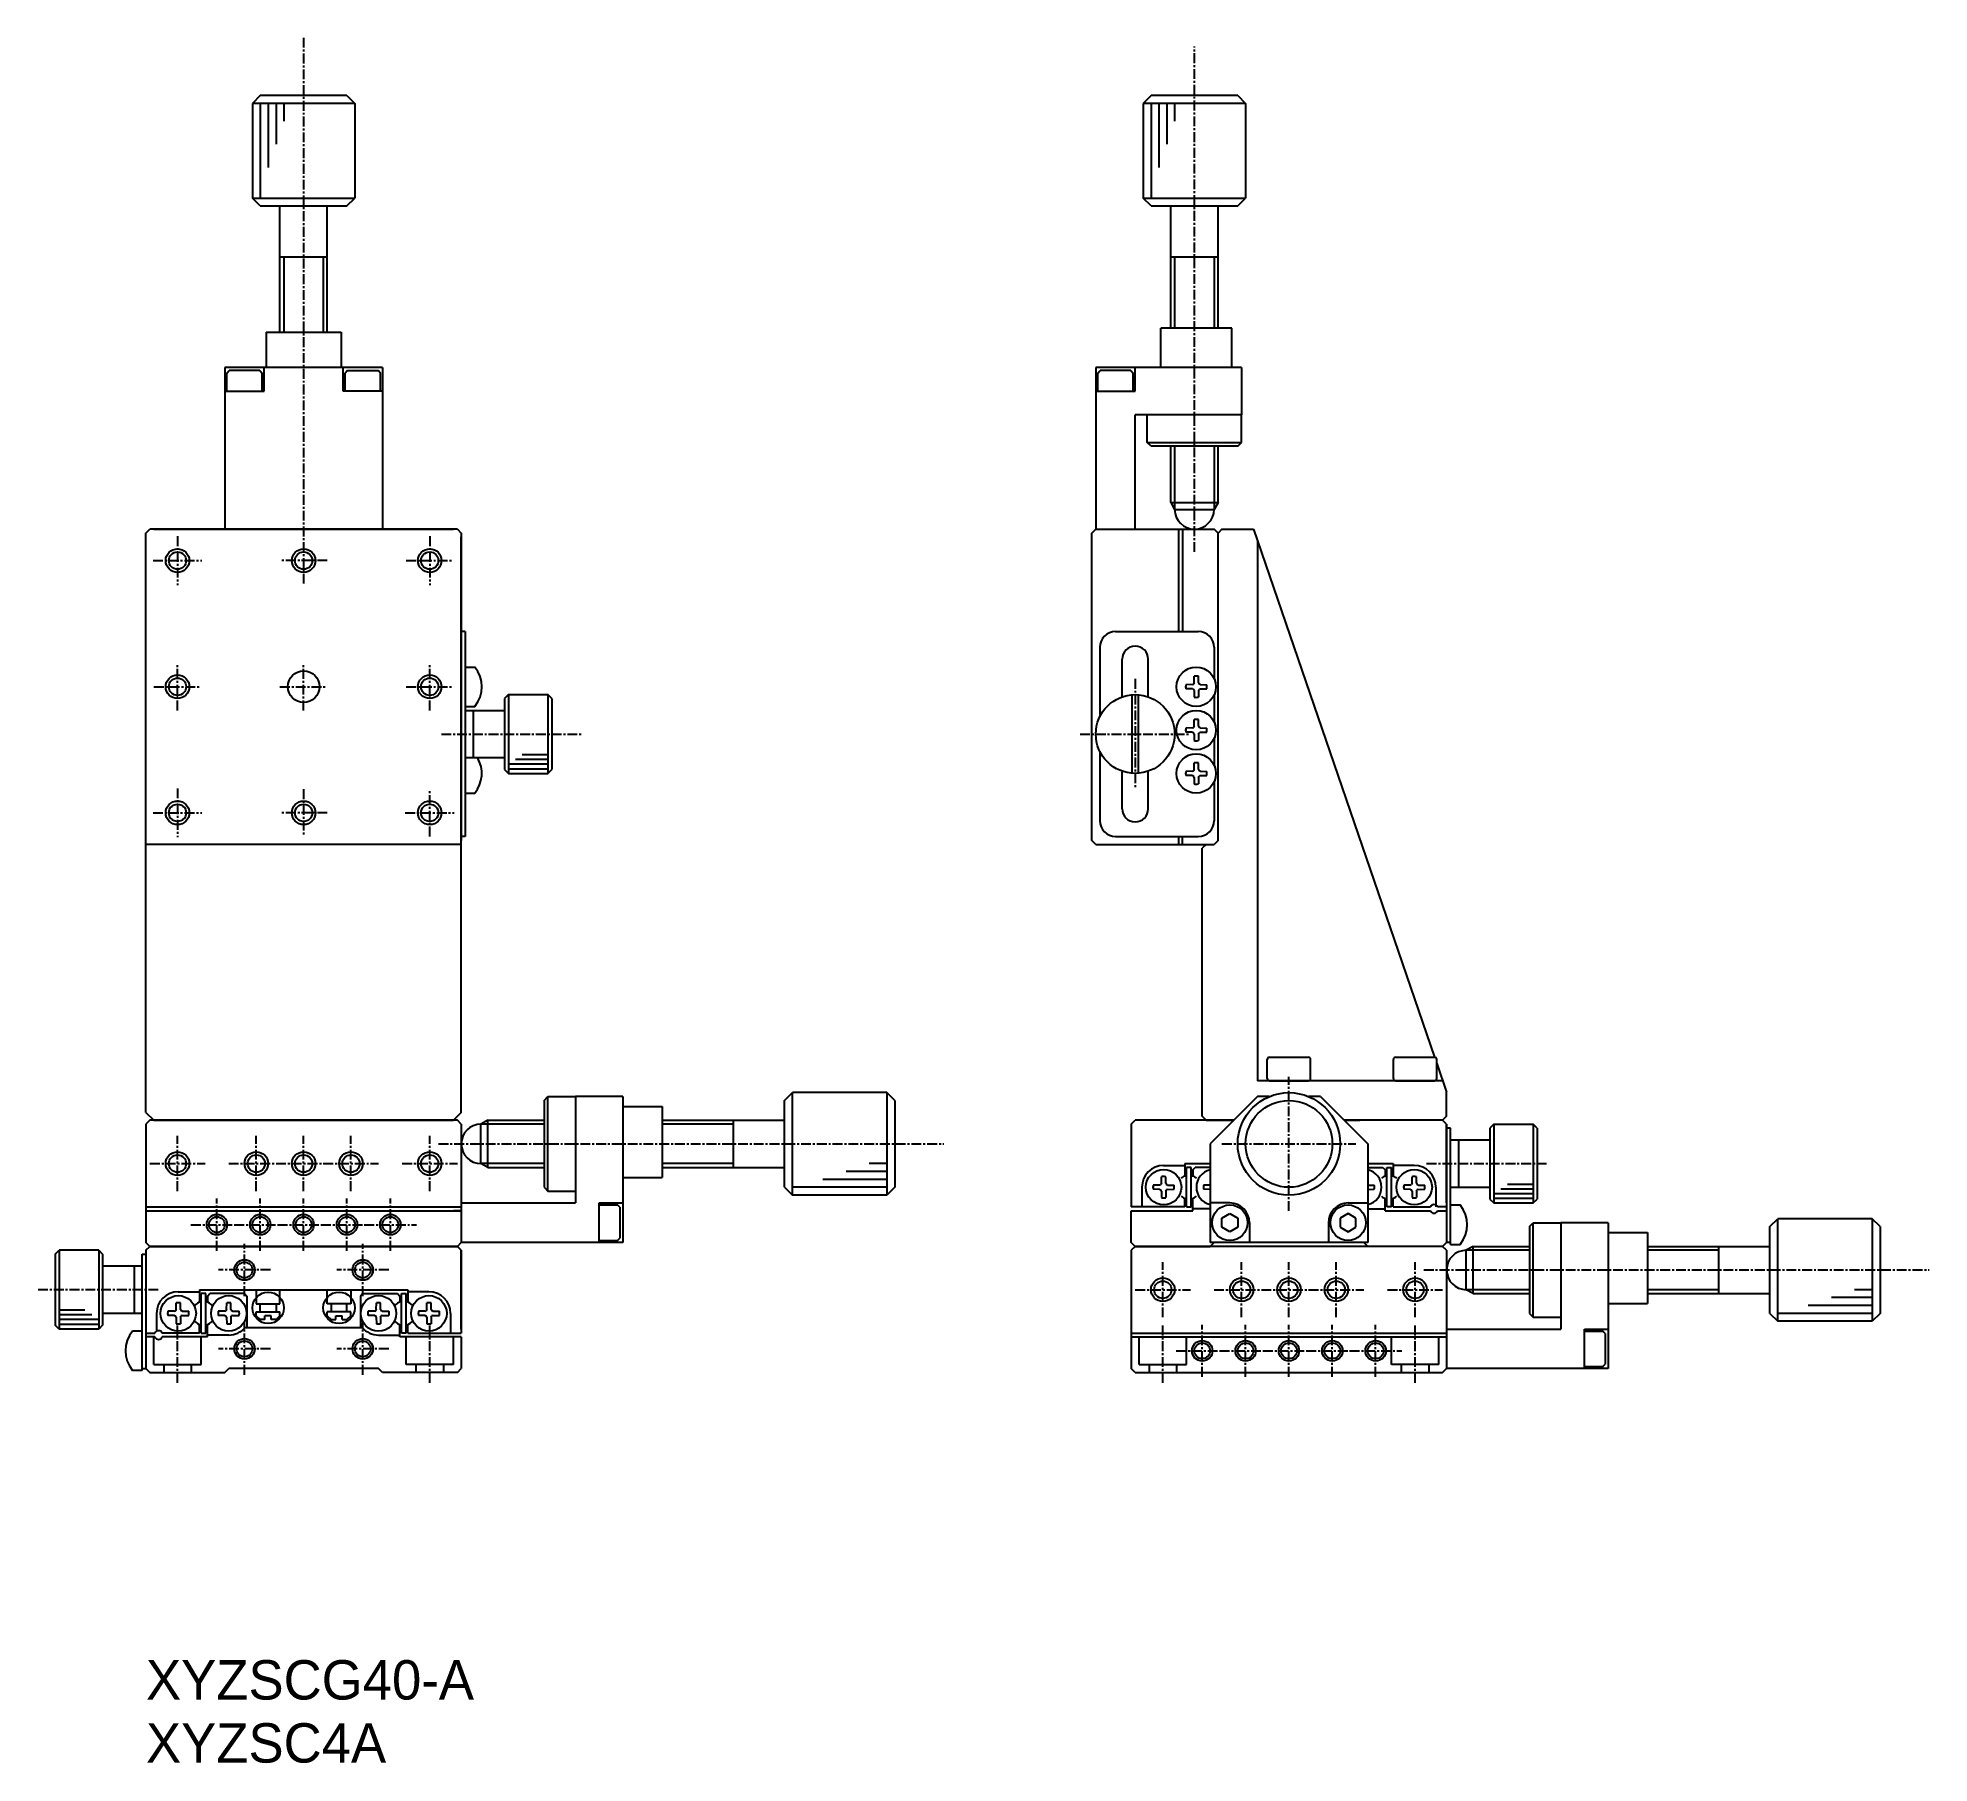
# Model space of a CAD drawing. Extents: x 83 to 323, y 123 to 342.
import ezdxf

# ---------------------------------------------------------------- set-up
doc = ezdxf.new("R2010")
doc.units = 0
doc.linetypes.add('CENTER', pattern=[2, 1.25, -0.25, 0.25, -0.25])
doc.layers.get('0').update_dxf_attribs({"linetype": 'CONTINUOUS'})
for name, color, linetype in [('001', 7, 'CONTINUOUS'), ('003', 7, 'CONTINUOUS'), ('CENTER', 1, 'CENTER')]:
    doc.layers.add(name, color=color, linetype=linetype)

# ---------------------------------------------------------------- blocks, each defined once
blk = doc.blocks.new('ETC-3')
at = {"layer": '003'}
for p, q in [((273.640335, 211.169435), (273.566897, 211.004489)), ((273.640335, 211.169435), (273.654743, 211.994837)), ((274.18915, 211.169435), (274.174743, 211.994837)), ((274.18915, 211.169435), (274.262589, 211.004489)), ((273.432883, 210.944823), (272.590016, 210.93011)), ((273.432883, 210.395398), (272.590016, 210.41011)), ((273.432883, 210.944823), (273.566897, 211.004489)), ((273.432883, 210.395398), (273.566897, 210.335731)), ((273.640335, 210.170785), (273.566897, 210.335731)), ((273.640335, 210.170785), (273.654743, 209.345384)), ((274.18915, 210.170785), (274.174743, 209.345384)), ((274.18915, 210.170785), (274.262589, 210.335731)), ((274.396603, 210.944823), (274.262589, 211.004489)), ((274.396603, 210.395398), (274.262589, 210.335731)), ((274.396603, 210.944823), (275.239469, 210.93011)), ((274.396603, 210.395398), (275.239469, 210.41011))]:
    blk.add_line(p, q, dxfattribs=at)
blk.add_circle((273.914743, 210.67011), 2.5, dxfattribs=at)
for start, end in [(78.895876, 101.104124), (168.895876, 191.104124), (258.895876, 281.104124), (348.895876, 11.104124)]:
    blk.add_arc((273.914743, 210.67011), 1.35, start, end, dxfattribs=at)
blk = doc.blocks.new('JZB-1')
at = {"layer": '001'}
for p, q in [((282.914742, 171.970113), (282.914742, 174.370113)), ((283.214742, 174.670113), (288.114742, 174.670113)), ((288.414742, 171.970113), (288.414742, 174.370113)), ((283.214742, 171.670113), (288.114742, 171.670113))]:
    blk.add_line(p, q, dxfattribs=at)
for centre, start, end in [((283.214742, 174.370113), 90, 180), ((288.114742, 174.370113), 0, 90), ((283.214742, 171.970113), 180, 270), ((288.114742, 171.970113), 270, 0)]:
    blk.add_arc(centre, 0.3, start, end, dxfattribs=at)
blk = doc.blocks.new('JZB-2')
at = {"layer": '001'}
for p, q in [((298.914745, 171.970113), (298.914745, 174.370113)), ((299.214745, 174.670113), (304.114745, 174.670113)), ((304.414745, 171.970113), (304.414745, 174.370113)), ((299.214745, 171.670113), (304.114745, 171.670113))]:
    blk.add_line(p, q, dxfattribs=at)
for centre, start, end in [((299.214745, 174.370113), 90, 180), ((304.114745, 174.370113), 0, 90), ((299.214745, 171.970113), 180, 270), ((304.114745, 171.970113), 270, 0)]:
    blk.add_arc(centre, 0.3, start, end, dxfattribs=at)
blk = doc.blocks.new('ETC-5')
at = {"layer": '003'}
for p, q in [((273.432883, 221.944823), (272.590016, 221.930111)), ((273.432883, 221.395399), (272.590016, 221.410111)), ((273.432883, 221.944823), (273.566897, 222.00449)), ((273.432883, 221.395399), (273.566897, 221.335732)), ((273.640335, 222.169436), (273.566897, 222.00449)), ((273.640335, 221.170786), (273.566897, 221.335732)), ((273.640335, 222.169436), (273.654743, 222.994837)), ((273.640335, 221.170786), (273.654743, 220.345384)), ((274.18915, 222.169436), (274.174743, 222.994837)), ((274.18915, 221.170786), (274.174743, 220.345384)), ((274.18915, 222.169436), (274.262589, 222.00449)), ((274.18915, 221.170786), (274.262589, 221.335732)), ((274.396603, 221.944823), (274.262589, 222.00449)), ((274.396603, 221.395399), (274.262589, 221.335732)), ((274.396603, 221.944823), (275.239469, 221.930111)), ((274.396603, 221.395399), (275.239469, 221.410111))]:
    blk.add_line(p, q, dxfattribs=at)
blk.add_circle((273.914743, 221.670111), 2.5, dxfattribs=at)
for start, end in [(168.895876, 191.104124), (78.895876, 101.104124), (348.895876, 11.104124), (258.895876, 281.104124)]:
    blk.add_arc((273.914743, 221.670111), 1.35, start, end, dxfattribs=at)
blk = doc.blocks.new('ETC-4')
at = {"layer": '003'}
for p, q in [((273.432883, 216.444822), (272.590016, 216.43011)), ((273.432883, 216.444822), (273.566897, 216.504489)), ((273.640335, 216.669435), (273.566897, 216.504489)), ((273.640335, 216.669435), (273.654743, 217.494836)), ((274.18915, 216.669435), (274.174743, 217.494836)), ((274.18915, 216.669435), (274.262589, 216.504489)), ((274.396603, 216.444822), (274.262589, 216.504489)), ((274.396603, 216.444822), (275.239469, 216.43011)), ((273.432883, 215.895398), (272.590016, 215.91011)), ((273.432883, 215.895398), (273.566897, 215.835731)), ((273.640335, 215.670785), (273.566897, 215.835731)), ((273.640335, 215.670785), (273.654743, 214.845383)), ((274.18915, 215.670785), (274.174743, 214.845383)), ((274.18915, 215.670785), (274.262589, 215.835731)), ((274.396603, 215.895398), (274.262589, 215.835731)), ((274.396603, 215.895398), (275.239469, 215.91011))]:
    blk.add_line(p, q, dxfattribs=at)
blk.add_circle((273.914743, 216.17011), 2.5, dxfattribs=at)
for start, end in [(168.895876, 191.104124), (78.895876, 101.104124), (348.895876, 11.104124), (258.895876, 281.104124)]:
    blk.add_arc((273.914743, 216.17011), 1.35, start, end, dxfattribs=at)

msp = doc.modelspace()

# ---------------------------------------------------------------- linework, layer by layer
at = {"color": 7, "linetype": 'CONTINUOUS'}
for p, q in [((111.25, 334.75), (110.25, 333.75)), ((110.25, 333.75), (110.25, 321.75)), ((122.25, 334.75), (111.25, 334.75)), ((122.25, 334.75), (123.25, 333.75)), ((123.25, 333.75), (123.25, 321.75)), ((224.25, 334.75), (223.25, 333.75)), ((223.25, 333.75), (223.25, 321.75)), ((235.25, 334.75), (224.25, 334.75)), ((235.25, 334.75), (236.25, 333.75)), ((236.25, 333.75), (236.25, 321.75)), ((111.25, 320.75), (110.25, 321.75)), ((122.25, 320.75), (123.25, 321.75)), ((224.25, 320.75), (223.25, 321.75)), ((235.25, 320.75), (236.25, 321.75)), ((111.25, 320.75), (122.25, 320.75)), ((113.75, 304.75), (113.75, 320.75)), ((119.75, 304.75), (119.75, 320.75)), ((224.25, 320.75), (235.25, 320.75)), ((226.75, 305.25), (226.75, 320.75)), ((232.75, 305.25), (232.75, 320.75)), ((119.75, 314.25), (113.75, 314.25)), ((232.75, 314.25), (226.75, 314.25)), ((112, 304.75), (112, 300.25)), ((112, 304.75), (121.5, 304.75)), ((121.5, 304.75), (121.5, 300.25)), ((234.5, 305.25), (225.5, 305.25)), ((225.5, 300.25), (225.5, 305.25)), ((234.5, 300.25), (234.5, 305.25)), ((106.75, 300.25), (106.75, 279.75)), ((126.75, 300.25), (106.75, 300.25)), ((111.75, 297.25), (111.75, 300.25)), ((121.75, 297.25), (121.75, 300.25)), ((126.75, 300.25), (126.75, 279.75)), ((217.25, 300.25), (217.25, 279.75)), ((235.75, 300.25), (217.25, 300.25)), ((222.25, 297.25), (222.25, 300.25)), ((235.75, 300.25), (235.75, 294.25)), ((107, 299.55), (107.3, 299.85)), ((107, 297.25), (107, 299.55)), ((111.2, 299.85), (107.3, 299.85)), ((111.2, 299.85), (111.5, 299.55)), ((111.5, 297.25), (111.5, 299.55)), ((122.3, 299.85), (122, 299.55)), ((122, 297.25), (122, 299.55)), ((122.3, 299.85), (126.2, 299.85)), ((126.5, 299.55), (126.2, 299.85)), ((126.5, 297.25), (126.5, 299.55)), ((217.5, 299.55), (217.8, 299.85)), ((217.5, 297.25), (217.5, 299.55)), ((221.7, 299.85), (217.8, 299.85)), ((221.7, 299.85), (222, 299.55)), ((222, 297.25), (222, 299.55)), ((106.75, 297.25), (111.75, 297.25)), ((126.75, 297.25), (121.75, 297.25)), ((217.25, 297.25), (222.25, 297.25)), ((222.25, 279.75), (222.25, 294.25)), ((235.75, 294.25), (222.25, 294.25)), ((223.75, 290.75), (223.75, 294.25)), ((235.75, 290.75), (235.75, 294.25)), ((224.25, 290.25), (223.75, 290.75)), ((235.25, 290.25), (235.75, 290.75)), ((235.25, 290.25), (224.25, 290.25)), ((226.75, 283.12), (226.75, 290.25)), ((232.75, 283.12), (232.75, 290.25)), ((226.75, 283.12), (232.75, 283.12)), ((226.75, 283.12), (227.25, 282.25)), ((227.25, 282.25), (232.25, 282.25)), ((232.75, 283.12), (232.25, 282.25)), ((96.75, 279.25), (97.25, 279.75)), ((96.75, 240.25), (96.75, 279.25)), ((96.75, 205.75), (96.75, 278.75)), ((136.25, 279.75), (97.25, 279.75)), ((97.75, 279.75), (135.75, 279.75)), ((136.25, 279.75), (136.75, 279.25)), ((136.75, 279.25), (136.75, 240.25)), ((136.75, 205.75), (136.75, 278.75)), ((216.75, 279.25), (217.25, 279.75)), ((216.75, 240.25), (216.75, 279.25)), ((217.25, 279.75), (232.25, 279.75)), ((227.75, 279.75), (227.75, 266.75)), ((228.25, 279.75), (228.25, 266.75)), ((232.75, 279.25), (232.25, 279.75)), ((232.75, 279.25), (232.25, 279.75)), ((233.25, 279.75), (232.75, 279.25)), ((232.75, 240.25), (232.75, 279.25)), ((233.25, 279.75), (237.25, 279.75)), ((237.25, 279.75), (260.22, 212.76)), ((237.75, 278.29), (237.75, 209.75)), ((137.25, 266.75), (136.75, 266.75)), ((137.25, 266.75), (137.25, 240.75)), ((219.75, 266.75), (230.25, 266.75)), ((217.75, 264.75), (217.75, 255.93)), ((232.25, 264.75), (232.25, 260.84)), ((137.25, 262.25), (138.47, 262.25)), ((220.6, 258.53), (220.6, 263.25)), ((223.9, 258.39), (223.9, 263.25)), ((137.25, 257.25), (138.47, 257.25)), ((137.25, 256.75), (142.25, 256.75)), ((138.25, 256.75), (138.25, 250.75)), ((142.75, 258.75), (142.25, 258.25)), ((142.25, 258.25), (142.25, 249.25)), ((142.75, 258.75), (147.75, 258.75)), ((148.25, 258.25), (147.75, 258.75)), ((148.25, 258.25), (148.25, 249.25)), ((221.85, 248.77), (221.85, 258.73)), ((222.65, 248.77), (222.65, 258.73)), ((232.25, 258.66), (232.25, 255.34)), ((232.25, 253.16), (232.25, 249.84)), ((137.25, 250.75), (142.25, 250.75)), ((217.75, 251.57), (217.75, 242.75)), ((142.25, 249.25), (142.75, 248.75)), ((142.75, 248.75), (147.75, 248.75)), ((147.75, 248.75), (148.25, 249.25)), ((220.6, 244.25), (220.6, 248.96)), ((223.9, 244.25), (223.9, 249.1)), ((232.25, 247.66), (232.25, 242.75)), ((137.25, 246.25), (138.47, 246.25)), ((137.25, 240.75), (136.75, 240.75)), ((217.25, 239.75), (216.75, 240.25)), ((219.75, 240.75), (230.25, 240.75)), ((227.75, 240.75), (227.75, 239.75)), ((228.25, 239.75), (228.25, 240.75)), ((232.75, 240.25), (232.25, 239.75)), ((232.75, 240.25), (232.25, 239.75)), ((136.75, 239.75), (96.75, 239.75)), ((217.25, 239.75), (232.25, 239.75)), ((231.25, 239.75), (230.75, 239.25)), ((230.75, 205.25), (230.75, 239.25)), ((231.25, 239.75), (232.25, 239.75)), ((260.5, 211.94), (261.75, 208.29)), ((261.25, 209.75), (237.75, 209.75)), ((147.25, 207.25), (147.75, 207.75)), ((147.25, 207.25), (147.25, 196.25)), ((147.75, 207.75), (151.25, 207.75)), ((151.25, 207.75), (151.25, 194.25)), ((157.25, 207.75), (151.25, 207.75)), ((157.25, 207.75), (157.25, 189.25)), ((157.25, 206.5), (162.25, 206.5)), ((162.25, 206.5), (162.25, 197.5)), ((177.75, 207.25), (178.75, 208.25)), ((177.75, 196.25), (177.75, 207.25)), ((190.75, 208.25), (178.75, 208.25)), ((191.75, 207.25), (190.75, 208.25)), ((191.75, 207.25), (191.75, 196.25)), ((237.75, 207.75), (231.75, 201.75)), ((239.25, 207.75), (237.75, 207.75)), ((245.75, 207.75), (244.25, 207.75)), ((245.75, 207.75), (251.75, 201.75)), ((261.75, 205.25), (261.75, 208.29)), ((96.75, 205.75), (97.75, 204.75)), ((97.25, 204.75), (96.75, 204.25)), ((96.75, 204.25), (96.75, 189.25)), ((136.25, 204.75), (97.25, 204.75)), ((97.75, 204.75), (135.75, 204.75)), ((136.75, 205.75), (135.75, 204.75)), ((136.75, 204.25), (136.25, 204.75)), ((136.75, 204.25), (136.75, 189.25)), ((140.11, 204.75), (139.25, 204.25)), ((139.25, 199.25), (139.25, 204.25)), ((140.11, 204.75), (147.25, 204.75)), ((140.11, 198.75), (140.11, 204.75)), ((162.25, 204.75), (177.75, 204.75)), ((171.25, 204.75), (171.25, 198.75)), ((221.75, 204.25), (222.25, 204.75)), ((221.75, 204.25), (221.75, 193.75)), ((234.75, 204.75), (222.25, 204.75)), ((231.25, 204.75), (230.75, 205.25)), ((231.25, 204.75), (234.75, 204.75)), ((261.25, 204.75), (248.75, 204.75)), ((248.75, 204.75), (250.75, 204.75)), ((261.75, 204.25), (261.25, 204.75)), ((261.75, 194.25), (261.75, 204.25)), ((261.75, 204.25), (261.75, 189.25)), ((267.75, 204.25), (267.25, 203.75)), ((267.75, 204.25), (272.75, 204.25)), ((267.75, 204.25), (267.75, 194.25)), ((272.75, 204.25), (272.75, 194.25)), ((273.25, 203.75), (272.75, 204.25)), ((231.75, 201.75), (231.75, 189.25)), ((251.75, 201.75), (251.75, 189.25)), ((262.25, 203.75), (261.75, 203.75)), ((262.25, 189), (262.25, 203.75)), ((262.25, 202.25), (267.25, 202.25)), ((263.25, 202.25), (263.25, 196.25)), ((267.25, 203.75), (267.25, 194.75)), ((273.25, 203.75), (273.25, 194.75)), ((140.11, 198.75), (139.25, 199.25)), ((228.55, 199.25), (228.55, 197.66)), ((228.55, 199.25), (231.75, 199.25)), ((251.75, 199.25), (254.95, 199.25)), ((254.95, 199.25), (254.95, 197.66)), ((140.11, 198.75), (147.25, 198.75)), ((157.25, 197.5), (162.25, 197.5)), ((162.25, 198.75), (177.75, 198.75)), ((225.57, 196.75), (225.59, 197.57)), ((225.85, 199), (228.55, 199)), ((226.12, 196.75), (226.11, 197.57)), ((228.75, 193.75), (228.75, 198.75)), ((229.35, 198.75), (228.75, 198.75)), ((229.35, 193.75), (229.35, 198.75)), ((229.55, 198.45), (229.85, 198.75)), ((229.55, 198.45), (229.55, 197.66)), ((231.75, 198.75), (229.85, 198.75)), ((251.75, 198.75), (253.65, 198.75)), ((253.65, 198.75), (253.95, 198.45)), ((253.95, 198.45), (253.95, 197.66)), ((254.15, 193.75), (254.15, 198.75)), ((254.15, 198.75), (254.75, 198.75)), ((254.75, 193.75), (254.75, 198.75)), ((257.65, 199), (254.95, 199)), ((257.37, 196.75), (257.39, 197.57)), ((257.92, 196.75), (257.91, 197.57)), ((147.25, 196.25), (147.75, 195.75)), ((147.75, 195.75), (151.25, 195.75)), ((177.75, 196.25), (178.75, 195.25)), ((190.75, 195.25), (178.75, 195.25)), ((191.75, 196.25), (190.75, 195.25)), ((223.1, 196.25), (223.1, 193.75)), ((225.37, 196.52), (224.52, 196.51)), ((225.37, 195.98), (224.52, 195.99)), ((225.37, 196.52), (225.5, 196.58)), ((225.37, 195.98), (225.5, 195.92)), ((225.57, 196.75), (225.5, 196.58)), ((225.57, 195.75), (225.5, 195.92)), ((225.57, 195.75), (225.59, 194.93)), ((226.12, 195.75), (226.11, 194.93)), ((226.12, 196.75), (226.2, 196.58)), ((226.12, 195.75), (226.2, 195.92)), ((226.33, 196.52), (226.2, 196.58)), ((226.33, 195.98), (226.2, 195.92)), ((226.33, 196.52), (227.17, 196.51)), ((226.33, 195.98), (227.17, 195.99)), ((228.55, 193.75), (228.55, 194.84)), ((229.55, 193.25), (229.55, 194.84)), ((231.77, 196.52), (230.92, 196.51)), ((231.77, 195.98), (230.92, 195.99)), ((251.73, 196.52), (252.57, 196.51)), ((251.73, 195.98), (252.57, 195.99)), ((253.95, 193.25), (253.95, 194.84)), ((254.95, 193.75), (254.95, 194.84)), ((257.17, 196.52), (256.32, 196.51)), ((257.17, 195.98), (256.32, 195.99)), ((257.17, 196.52), (257.3, 196.58)), ((257.17, 195.98), (257.3, 195.92)), ((257.37, 196.75), (257.3, 196.58)), ((257.37, 195.75), (257.3, 195.92)), ((257.37, 195.75), (257.39, 194.93)), ((257.92, 195.75), (257.91, 194.93)), ((257.92, 196.75), (258, 196.58)), ((257.92, 195.75), (258, 195.92)), ((258.13, 196.52), (258, 196.58)), ((258.13, 195.98), (258, 195.92)), ((258.13, 196.52), (258.97, 196.51)), ((258.13, 195.98), (258.97, 195.99)), ((260.4, 196.25), (260.4, 193.75)), ((262.25, 196.25), (267.25, 196.25)), ((267.25, 194.75), (267.75, 194.25)), ((272.75, 194.25), (273.25, 194.75)), ((96.75, 193.75), (136.75, 193.75)), ((96.75, 193.25), (136.75, 193.25)), ((135.75, 193.75), (136.75, 193.75)), ((136.75, 193.25), (135.75, 193.25)), ((136.75, 194.25), (151.25, 194.25)), ((154.25, 194.25), (157.25, 194.25)), ((154.25, 189.25), (154.25, 194.25)), ((154.25, 194), (156.55, 194)), ((156.85, 193.7), (156.55, 194)), ((156.85, 193.7), (156.85, 189.8)), ((228.55, 193.75), (221.75, 193.75)), ((221.75, 193.25), (229.55, 193.25)), ((221.75, 189.25), (221.75, 193.25)), ((228.75, 193.75), (229.35, 193.75)), ((231.75, 193.5), (229.55, 193.5)), ((234.25, 194.25), (231.75, 194.25)), ((233.25, 192.33), (234.25, 192.9)), ((233.25, 191.17), (233.25, 192.33)), ((234.25, 192.9), (235.25, 192.33)), ((235.25, 192.33), (235.25, 191.17)), ((249.25, 192.9), (248.25, 192.33)), ((248.25, 192.33), (248.25, 191.17)), ((249.25, 194.25), (251.75, 194.25)), ((250.25, 192.33), (249.25, 192.9)), ((250.25, 191.17), (250.25, 192.33)), ((251.75, 193.5), (253.95, 193.5)), ((253.95, 193.25), (259.69, 193.25)), ((254.75, 193.75), (254.15, 193.75)), ((254.95, 193.75), (259.69, 193.75)), ((261.75, 193.75), (260.61, 193.75)), ((260.61, 193.25), (261.75, 193.25)), ((262.25, 194), (263.47, 194)), ((267.75, 194.25), (272.75, 194.25)), ((302.75, 191.25), (303.75, 192.25)), ((315.75, 192.25), (303.75, 192.25)), ((316.75, 191.25), (315.75, 192.25)), ((156.55, 189.5), (156.85, 189.8)), ((234.25, 190.6), (233.25, 191.17)), ((235.25, 191.17), (234.25, 190.6)), ((236.75, 191.75), (236.75, 189.25)), ((246.75, 191.75), (246.75, 189.25)), ((248.25, 191.17), (249.25, 190.6)), ((249.25, 190.6), (250.25, 191.17)), ((272.25, 191.25), (272.75, 191.75)), ((272.25, 191.25), (272.25, 180.25)), ((272.75, 191.75), (276.25, 191.75)), ((276.25, 191.75), (276.25, 178.25)), ((282.25, 191.75), (276.25, 191.75)), ((282.25, 191.75), (282.25, 173.25)), ((282.25, 190.5), (287.25, 190.5)), ((287.25, 190.5), (287.25, 181.5)), ((302.75, 180.25), (302.75, 191.25)), ((316.75, 191.25), (316.75, 180.25)), ((85.25, 187.75), (85.75, 188.25)), ((85.25, 187.75), (85.25, 178.75)), ((85.75, 188.25), (85.75, 178.25)), ((90.75, 188.25), (85.75, 188.25)), ((90.75, 188.25), (90.75, 178.25)), ((90.75, 188.25), (91.25, 187.75)), ((91.25, 187.75), (91.25, 178.75)), ((96.25, 173), (96.25, 187.75)), ((96.25, 187.75), (96.75, 187.75)), ((97.25, 188.75), (96.75, 189.25)), ((97.25, 188.75), (96.75, 189.25)), ((96.75, 188.25), (97.25, 188.75)), ((96.75, 188.25), (96.75, 173.25)), ((136.25, 188.75), (97.25, 188.75)), ((97.25, 188.75), (136.25, 188.75)), ((136.25, 188.75), (136.75, 189.25)), ((136.25, 188.75), (136.75, 189.25)), ((136.75, 188.25), (136.25, 188.75)), ((157.25, 189.25), (136.75, 189.25)), ((136.75, 178.25), (136.75, 188.25)), ((136.75, 188.25), (136.75, 177.75)), ((154.25, 189.5), (156.55, 189.5)), ((222.25, 188.75), (221.75, 189.25)), ((222.25, 188.75), (221.75, 188.25)), ((221.75, 188.25), (221.75, 173.25)), ((261.25, 188.75), (222.25, 188.75)), ((222.25, 188.75), (231.75, 188.75)), ((251.75, 189.25), (231.75, 189.25)), ((231.75, 188.75), (232.25, 189.25)), ((251.75, 188.75), (251.25, 189.25)), ((261.25, 188.75), (251.75, 188.75)), ((261.25, 188.75), (261.75, 189.25)), ((261.75, 188.25), (261.25, 188.75)), ((262.25, 189.25), (261.75, 189.25)), ((261.75, 188.25), (261.75, 173.25)), ((262.25, 189), (263.47, 189)), ((265.11, 188.75), (264.25, 188.25)), ((264.25, 183.25), (264.25, 188.25)), ((265.11, 182.75), (265.11, 188.75)), ((265.11, 188.75), (272.25, 188.75)), ((287.25, 188.75), (302.75, 188.75)), ((296.25, 188.75), (296.25, 182.75)), ((96.25, 186.25), (91.25, 186.25)), ((95.25, 186.25), (95.25, 180.25)), ((100.85, 183), (103.55, 183)), ((103.55, 183.25), (129.95, 183.25)), ((103.55, 183.25), (103.55, 181.66)), ((103.75, 177.75), (103.75, 182.75)), ((104.35, 182.75), (103.75, 182.75)), ((104.35, 177.75), (104.35, 182.75)), ((104.55, 182.45), (104.85, 182.75)), ((104.55, 182.45), (104.55, 181.66)), ((109.25, 182.75), (104.85, 182.75)), ((109.25, 182.75), (109.55, 182.45)), ((109.55, 182.45), (109.55, 178.45)), ((110.75, 183.25), (110.75, 181.45)), ((113.75, 181.45), (113.75, 183.25)), ((119.75, 181.45), (119.75, 183.25)), ((122.75, 183.25), (122.75, 181.45)), ((124.25, 182.75), (123.95, 182.45)), ((123.95, 182.45), (123.95, 178.45)), ((124.25, 182.75), (128.65, 182.75)), ((128.65, 182.75), (128.95, 182.45)), ((128.95, 182.45), (128.95, 181.66)), ((129.15, 177.75), (129.15, 182.75)), ((129.15, 182.75), (129.75, 182.75)), ((129.75, 177.75), (129.75, 182.75)), ((129.95, 183.25), (129.95, 181.66)), ((132.65, 183), (129.95, 183)), ((265.11, 182.75), (264.25, 183.25)), ((265.11, 182.75), (272.25, 182.75)), ((287.25, 182.75), (302.75, 182.75)), ((96.25, 180.25), (91.25, 180.25)), ((98.1, 180.25), (98.1, 177.98)), ((100.37, 180.52), (99.52, 180.51)), ((100.37, 179.98), (99.52, 179.99)), ((100.37, 180.52), (100.5, 180.58)), ((100.37, 179.98), (100.5, 179.92)), ((100.57, 180.75), (100.5, 180.58)), ((100.57, 180.75), (100.59, 181.57)), ((101.12, 180.75), (101.11, 181.57)), ((101.12, 180.75), (101.2, 180.58)), ((101.33, 180.52), (101.2, 180.58)), ((101.33, 179.98), (101.2, 179.92)), ((101.33, 180.52), (102.17, 180.51)), ((101.33, 179.98), (102.17, 179.99)), ((106.77, 180.52), (105.92, 180.51)), ((106.77, 179.98), (105.92, 179.99)), ((106.77, 180.52), (106.9, 180.58)), ((106.77, 179.98), (106.9, 179.92)), ((106.97, 180.75), (106.9, 180.58)), ((106.97, 180.75), (106.99, 181.57)), ((107.52, 180.75), (107.51, 181.57)), ((107.52, 180.75), (107.6, 180.58)), ((107.73, 180.52), (107.6, 180.58)), ((107.73, 179.98), (107.6, 179.92)), ((107.73, 180.52), (108.57, 180.51)), ((107.73, 179.98), (108.57, 179.99)), ((110.75, 181.45), (113.75, 181.45)), ((110.75, 180.45), (113.75, 180.45)), ((110.75, 179.95), (110.75, 180.45)), ((111.25, 180.45), (111.25, 181.45)), ((113.25, 181.45), (113.25, 180.45)), ((113.75, 179.95), (113.75, 180.45)), ((122.75, 181.45), (119.75, 181.45)), ((122.75, 180.45), (119.75, 180.45)), ((119.75, 179.95), (119.75, 180.45)), ((120.25, 181.45), (120.25, 180.45)), ((122.25, 180.45), (122.25, 181.45)), ((122.75, 179.95), (122.75, 180.45)), ((125.77, 180.52), (124.92, 180.51)), ((125.77, 179.98), (124.92, 179.99)), ((125.77, 180.52), (125.9, 180.58)), ((125.77, 179.98), (125.9, 179.92)), ((125.97, 180.75), (125.9, 180.58)), ((125.97, 180.75), (125.99, 181.57)), ((126.52, 180.75), (126.51, 181.57)), ((126.52, 180.75), (126.6, 180.58)), ((126.73, 180.52), (126.6, 180.58)), ((126.73, 179.98), (126.6, 179.92)), ((126.73, 180.52), (127.57, 180.51)), ((126.73, 179.98), (127.57, 179.99)), ((132.17, 180.52), (131.32, 180.51)), ((132.17, 179.98), (131.32, 179.99)), ((132.17, 180.52), (132.3, 180.58)), ((132.17, 179.98), (132.3, 179.92)), ((132.37, 180.75), (132.3, 180.58)), ((132.37, 180.75), (132.39, 181.57)), ((132.92, 180.75), (132.91, 181.57)), ((132.92, 180.75), (133, 180.58)), ((133.13, 180.52), (133, 180.58)), ((133.13, 179.98), (133, 179.92)), ((133.13, 180.52), (133.97, 180.51)), ((133.13, 179.98), (133.97, 179.99)), ((135.4, 180.25), (135.4, 177.75)), ((272.25, 180.25), (272.75, 179.75)), ((282.25, 181.5), (287.25, 181.5)), ((302.75, 180.25), (303.75, 179.25)), ((316.75, 180.25), (315.75, 179.25)), ((85.75, 178.25), (85.25, 178.75)), ((90.75, 178.25), (85.75, 178.25)), ((91.25, 178.75), (90.75, 178.25)), ((96.25, 178), (95.03, 178)), ((96.75, 177.75), (97.89, 177.75)), ((103.55, 177.75), (98.81, 177.75)), ((100.57, 179.75), (100.5, 179.92)), ((100.57, 179.75), (100.59, 178.93)), ((101.12, 179.75), (101.11, 178.93)), ((101.12, 179.75), (101.2, 179.92)), ((103.55, 177.75), (103.55, 178.84)), ((103.75, 177.75), (104.35, 177.75)), ((104.55, 177.25), (104.55, 178.84)), ((106.97, 179.75), (106.9, 179.92)), ((106.97, 179.75), (106.99, 178.93)), ((107.52, 179.75), (107.51, 178.93)), ((107.52, 179.75), (107.6, 179.92)), ((109.33, 178.45), (124.17, 178.45)), ((110.75, 179.95), (111.25, 179.45)), ((111.85, 179.45), (111.25, 179.45)), ((112.65, 179.95), (111.85, 179.95)), ((111.85, 179.45), (111.85, 179.95)), ((112.65, 179.45), (112.65, 179.95)), ((113.25, 179.45), (112.65, 179.45)), ((113.75, 179.95), (113.25, 179.45)), ((119.75, 179.95), (120.25, 179.45)), ((120.25, 179.45), (120.85, 179.45)), ((120.85, 179.45), (120.85, 179.95)), ((120.85, 179.95), (121.65, 179.95)), ((121.65, 179.45), (121.65, 179.95)), ((121.65, 179.45), (122.25, 179.45)), ((122.75, 179.95), (122.25, 179.45)), ((125.97, 179.75), (125.9, 179.92)), ((125.97, 179.75), (125.99, 178.93)), ((126.52, 179.75), (126.51, 178.93)), ((126.52, 179.75), (126.6, 179.92)), ((128.95, 177.25), (128.95, 178.84)), ((129.75, 177.75), (129.15, 177.75)), ((129.95, 177.75), (129.95, 178.84)), ((129.95, 177.75), (136.75, 177.75)), ((132.37, 179.75), (132.3, 179.92)), ((132.37, 179.75), (132.39, 178.93)), ((132.92, 179.75), (132.91, 178.93)), ((132.92, 179.75), (133, 179.92)), ((221.75, 177.75), (261.75, 177.75)), ((261.75, 178.25), (276.25, 178.25)), ((272.75, 179.75), (276.25, 179.75)), ((279.25, 173.25), (279.25, 178.25)), ((279.25, 178.25), (282.25, 178.25)), ((279.25, 178), (281.55, 178)), ((281.85, 177.7), (281.55, 178)), ((281.85, 177.7), (281.85, 173.8)), ((315.75, 179.25), (303.75, 179.25)), ((97.89, 177.25), (96.75, 177.25)), ((104.55, 177.25), (98.81, 177.25)), ((107.25, 177.5), (104.55, 177.5)), ((126.25, 177.5), (128.95, 177.5)), ((136.75, 177.25), (128.95, 177.25)), ((136.75, 177.25), (136.75, 173.25)), ((221.75, 177.25), (261.75, 177.25)), ((96.25, 173), (95.03, 173)), ((96.25, 173.25), (96.75, 173.25)), ((96.75, 173.25), (97.25, 172.75)), ((106.75, 172.75), (107.25, 173.25)), ((126.25, 173.25), (107.25, 173.25)), ((126.75, 172.75), (126.25, 173.25)), ((136.25, 172.75), (136.75, 173.25)), ((222.25, 172.75), (221.75, 173.25)), ((222.25, 172.75), (221.75, 173.25)), ((261.25, 172.75), (261.75, 173.25)), ((261.25, 172.75), (261.75, 173.25)), ((282.25, 173.25), (261.75, 173.25)), ((279.25, 173.5), (281.55, 173.5)), ((281.55, 173.5), (281.85, 173.8)), ((97.25, 172.75), (106.75, 172.75)), ((136.25, 172.75), (126.75, 172.75)), ((222.25, 172.75), (261.25, 172.75))]:
    msp.add_line(p, q, dxfattribs=at)
at = {"color": 3, "linetype": 'CONTINUOUS'}
for p, q in [((123.25, 333.75), (110.25, 333.75)), ((111.25, 333.75), (111.25, 321.75)), ((112.25, 333.75), (112.25, 325.63)), ((113.25, 333.75), (113.25, 328.58)), ((114.25, 333.75), (114.25, 331.52)), ((236.25, 333.75), (223.25, 333.75)), ((224.25, 333.75), (224.25, 321.75)), ((225.25, 333.75), (225.25, 325.63)), ((226.25, 333.75), (226.25, 328.58)), ((227.25, 333.75), (227.25, 331.52)), ((110.25, 321.75), (123.25, 321.75)), ((223.25, 321.75), (236.25, 321.75)), ((114.25, 314.25), (114.25, 304.75)), ((119.25, 314.25), (119.25, 304.75)), ((227.25, 314.25), (227.25, 305.25)), ((232.25, 314.25), (232.25, 305.25)), ((223.75, 290.75), (235.75, 290.75)), ((227.25, 290.25), (227.25, 282.25)), ((232.25, 290.25), (232.25, 282.25)), ((142.75, 258.75), (142.75, 248.75)), ((147.75, 258.75), (147.75, 248.75)), ((142.75, 249.95), (147.75, 249.95)), ((143.61, 250.55), (147.75, 250.55)), ((144.48, 251.15), (147.75, 251.15)), ((142.75, 249.35), (147.75, 249.35)), ((147.75, 195.75), (147.75, 207.75)), ((178.75, 195.25), (178.75, 208.25)), ((190.75, 208.25), (190.75, 195.25)), ((147.25, 204.25), (139.25, 204.25)), ((171.25, 204.25), (162.25, 204.25)), ((147.25, 199.25), (139.25, 199.25)), ((171.25, 199.25), (162.25, 199.25)), ((190.75, 199.25), (188.51, 199.25)), ((190.75, 197.25), (182.63, 197.25)), ((190.75, 198.25), (185.58, 198.25)), ((190.75, 196.25), (178.75, 196.25)), ((267.75, 195.45), (272.75, 195.45)), ((267.75, 194.85), (272.75, 194.85)), ((268.61, 196.05), (272.75, 196.05)), ((269.48, 196.65), (272.75, 196.65)), ((303.75, 179.25), (303.75, 192.25)), ((315.75, 192.25), (315.75, 179.25)), ((272.75, 179.75), (272.75, 191.75)), ((272.25, 188.25), (264.25, 188.25)), ((296.25, 188.25), (287.25, 188.25)), ((272.25, 183.25), (264.25, 183.25)), ((296.25, 183.25), (287.25, 183.25)), ((315.75, 183.25), (313.51, 183.25)), ((89.01, 180.65), (85.75, 180.65)), ((89.88, 180.05), (85.75, 180.05)), ((315.75, 180.25), (303.75, 180.25)), ((315.75, 181.25), (307.63, 181.25)), ((315.75, 182.25), (310.58, 182.25)), ((90.75, 179.45), (85.75, 179.45)), ((90.75, 178.85), (85.75, 178.85)), ((97.75, 173.75), (97.75, 177.25)), ((103.75, 173.75), (103.75, 177.25)), ((129.75, 173.75), (129.75, 177.25)), ((135.75, 173.75), (135.75, 177.25)), ((222.75, 173.75), (222.75, 177.25)), ((228.75, 173.75), (228.75, 177.25)), ((254.75, 173.75), (254.75, 177.25)), ((260.75, 173.75), (260.75, 177.25)), ((97.75, 173.75), (103.75, 173.75)), ((99, 173.75), (99, 172.75)), ((102.5, 173.75), (102.5, 172.75)), ((135.75, 173.75), (129.75, 173.75)), ((131, 173.75), (131, 172.75)), ((134.5, 173.75), (134.5, 172.75)), ((222.75, 173.75), (228.75, 173.75)), ((224, 173.75), (224, 172.75)), ((227.5, 173.75), (227.5, 172.75)), ((260.75, 173.75), (254.75, 173.75)), ((256, 173.75), (256, 172.75)), ((259.5, 173.75), (259.5, 172.75))]:
    msp.add_line(p, q, dxfattribs=at)
msp.add_line((261.75, 205.25), (261.25, 204.75))
for centre, radius in [((100.75, 275.75), 1.5), ((116.75, 275.75), 1.5), ((132.75, 275.75), 1.5), ((100.75, 259.75), 1.5), ((132.75, 259.75), 1.5), ((100.75, 243.75), 1.5), ((116.75, 243.75), 1.5), ((132.75, 243.75), 1.5), ((100.75, 199.25), 1.5), ((110.75, 199.25), 1.5), ((116.75, 199.25), 1.5), ((122.75, 199.25), 1.5), ((132.75, 199.25), 1.5), ((105.75, 191.5), 1.3), ((111.25, 191.5), 1.3), ((116.75, 191.5), 1.3), ((122.25, 191.5), 1.3), ((127.75, 191.5), 1.3), ((109.25, 185.75), 1.3), ((124.25, 185.75), 1.3), ((112.25, 180.95), 2), ((121.25, 180.95), 2), ((225.75, 183.25), 1.5), ((235.75, 183.25), 1.5), ((241.75, 183.25), 1.5), ((247.75, 183.25), 1.5), ((257.75, 183.25), 1.5), ((109.25, 175.75), 1.3), ((124.25, 175.75), 1.3), ((230.75, 175.5), 1.3), ((236.25, 175.5), 1.3), ((241.75, 175.5), 1.3), ((247.25, 175.5), 1.3), ((252.75, 175.5), 1.3)]:
    msp.add_circle(centre, radius, dxfattribs=at)
at = {"color": 7, "linetype": 'CONTINUOUS'}
for centre, radius in [((100.75, 275.75), 1.1), ((116.75, 275.75), 1.1), ((132.75, 275.75), 1.1), ((116.75, 259.75), 2), ((100.75, 259.75), 1.1), ((132.75, 259.75), 1.1), ((222.25, 253.75), 5), ((100.75, 243.75), 1.1), ((116.75, 243.75), 1.1), ((132.75, 243.75), 1.1), ((241.75, 201.75), 6.5), ((241.75, 201.75), 5.5), ((100.75, 199.25), 1.1), ((110.75, 199.25), 1.1), ((116.75, 199.25), 1.1), ((122.75, 199.25), 1.1), ((132.75, 199.25), 1.1), ((225.85, 196.25), 2.25), ((257.65, 196.25), 2.25), ((105.75, 191.5), 1), ((111.25, 191.5), 1), ((116.75, 191.5), 1), ((122.25, 191.5), 1), ((127.75, 191.5), 1), ((234.25, 191.75), 2.25), ((249.25, 191.75), 2.25), ((109.25, 185.75), 1), ((124.25, 185.75), 1), ((100.85, 180.25), 2.25), ((107.25, 180.25), 2.25), ((126.25, 180.25), 2.25), ((132.65, 180.25), 2.25), ((225.75, 183.25), 1.1), ((235.75, 183.25), 1.1), ((241.75, 183.25), 1.1), ((247.75, 183.25), 1.1), ((257.75, 183.25), 1.1), ((109.25, 175.75), 1), ((124.25, 175.75), 1), ((230.75, 175.5), 1), ((236.25, 175.5), 1), ((241.75, 175.5), 1), ((247.25, 175.5), 1), ((252.75, 175.5), 1)]:
    msp.add_circle(centre, radius, dxfattribs=at)
for centre, radius, start, end in [((229.75, 282.25), 2.5, 180, 0), ((219.75, 264.75), 2, 90, 180), ((230.25, 264.75), 2, 0, 90), ((222.25, 263.25), 1.65, 0, 180), ((135.35, 259.75), 4, 321.3178, 38.6822), ((135.35, 248.75), 4, 321.3178, 30), ((219.75, 242.75), 2, 180, 270), ((222.25, 244.25), 1.65, 180, 0), ((230.25, 242.75), 2, 270, 0), ((139.25, 201.75), 2.5, 90, 270), ((225.85, 196.25), 2.75, 90, 180), ((225.85, 196.25), 1.35, 78.8959, 101.1041), ((229.05, 196.25), 1.5, 101.537, 130.5416), ((229.05, 196.25), 1.5, 49.4584, 78.463), ((232.25, 196.25), 2.25, 102.8396, 257.1604), ((251.25, 196.25), 2.25, 282.8396, 77.1604), ((254.45, 196.25), 1.5, 101.537, 130.5416), ((254.45, 196.25), 1.5, 49.4584, 78.463), ((257.65, 196.25), 1.35, 78.8959, 101.1041), ((257.65, 196.25), 2.75, 0, 90), ((225.85, 196.25), 1.35, 168.8959, 191.1041), ((225.85, 196.25), 1.35, 258.8959, 281.1041), ((225.85, 196.25), 1.35, 348.8959, 11.1041), ((229.05, 196.25), 1.5, 229.4584, 258.463), ((229.05, 196.25), 1.5, 281.537, 310.5416), ((232.25, 196.25), 1.35, 168.8959, 191.1041), ((251.25, 196.25), 1.35, 348.8959, 11.1041), ((254.45, 196.25), 1.5, 229.4584, 258.463), ((254.45, 196.25), 1.5, 281.537, 310.5416), ((257.65, 196.25), 1.35, 168.8959, 191.1041), ((257.65, 196.25), 1.35, 258.8959, 281.1041), ((257.65, 196.25), 1.35, 348.8959, 11.1041), ((234.25, 191.75), 2.5, 0, 90), ((249.25, 191.75), 2.5, 90, 180), ((260.15, 193.55), 0.5, 23.5782, 156.4218), ((260.15, 193.45), 0.5, 203.5782, 336.4218), ((260.35, 191.5), 4, 321.3178, 38.6822), ((264.25, 185.75), 2.5, 90, 270), ((100.85, 180.25), 2.75, 90, 180), ((132.65, 180.25), 2.75, 0, 90), ((100.85, 180.25), 1.35, 168.8959, 191.1041), ((100.85, 180.25), 1.35, 78.8959, 101.1041), ((100.85, 180.25), 1.35, 348.8959, 11.1041), ((104.05, 180.25), 1.5, 101.537, 140.6871), ((104.05, 180.25), 1.5, 39.3129, 78.463), ((107.25, 180.25), 1.35, 168.8959, 191.1041), ((107.25, 180.25), 1.35, 78.8959, 101.1041), ((107.25, 180.25), 1.35, 348.8959, 11.1041), ((126.25, 180.25), 1.35, 168.8959, 191.1041), ((126.25, 180.25), 1.35, 78.8959, 101.1041), ((126.25, 180.25), 1.35, 348.8959, 11.1041), ((129.45, 180.25), 1.5, 101.537, 140.6871), ((129.45, 180.25), 1.5, 39.3129, 78.463), ((132.65, 180.25), 1.35, 168.8959, 191.1041), ((132.65, 180.25), 1.35, 78.8959, 101.1041), ((132.65, 180.25), 1.35, 348.8959, 11.1041), ((98.15, 175.5), 4, 141.3178, 218.6822), ((98.35, 177.55), 0.5, 23.5782, 156.4218), ((100.85, 180.25), 1.35, 258.8959, 281.1041), ((104.05, 180.25), 1.5, 219.3128, 258.463), ((104.05, 180.25), 1.5, 281.537, 320.6871), ((107.25, 180.25), 1.35, 258.8959, 281.1041), ((107.25, 180.25), 2.75, 270, 319.1149), ((126.25, 180.25), 2.75, 220.8851, 270), ((126.25, 180.25), 1.35, 258.8959, 281.1041), ((129.45, 180.25), 1.5, 219.3129, 258.463), ((129.45, 180.25), 1.5, 281.537, 320.6872), ((132.65, 180.25), 1.35, 258.8959, 281.1041), ((98.35, 177.45), 0.5, 203.5782, 336.4218)]:
    msp.add_arc(centre, radius, start, end, dxfattribs=at)
at = {"layer": 'CENTER', "color": 1, "linetype": 'CENTER'}
for p, q in [((116.75, 342.08), (116.75, 272.75)), ((229.75, 276.86), (229.75, 340.97)), ((100.75, 278.85), (100.75, 272.65)), ((132.75, 278.85), (132.75, 272.65)), ((97.65, 275.75), (103.85, 275.75)), ((119.75, 275.75), (113.75, 275.75)), ((129.75, 275.75), (135.75, 275.75)), ((100.75, 256.75), (100.75, 262.75)), ((116.75, 256.75), (116.75, 262.75)), ((132.75, 256.75), (132.75, 262.75)), ((97.75, 259.75), (103.75, 259.75)), ((113.75, 259.75), (119.75, 259.75)), ((129.75, 259.75), (135.75, 259.75)), ((222.25, 260.75), (222.25, 246.75)), ((134.22, 253.75), (152.12, 253.75)), ((215.25, 253.75), (229.25, 253.75)), ((100.75, 246.85), (100.75, 240.65)), ((116.75, 246.75), (116.75, 240.75)), ((132.75, 240.75), (132.75, 246.75)), ((97.65, 243.75), (103.85, 243.75)), ((119.75, 243.75), (113.75, 243.75)), ((129.65, 243.75), (135.85, 243.75)), ((241.75, 193.25), (241.75, 210.25)), ((100.75, 195.75), (100.75, 202.75)), ((110.75, 195.75), (110.75, 202.75)), ((116.75, 195.75), (116.75, 202.75)), ((122.75, 195.75), (122.75, 202.75)), ((132.75, 195.75), (132.75, 202.75)), ((133.86, 201.75), (197.97, 201.75)), ((233.25, 201.75), (250.25, 201.75)), ((97.25, 199.25), (104.25, 199.25)), ((107.25, 199.25), (114.25, 199.25)), ((113.25, 199.25), (120.25, 199.25)), ((119.25, 199.25), (126.25, 199.25)), ((129.25, 199.25), (136.25, 199.25)), ((259.22, 199.25), (274.42, 199.25)), ((105.75, 188.2), (105.75, 194.8)), ((111.25, 188.2), (111.25, 194.8)), ((116.75, 188.2), (116.75, 194.8)), ((122.25, 188.2), (122.25, 194.8)), ((127.75, 188.2), (127.75, 194.8)), ((102.45, 191.5), (109.05, 191.5)), ((107.95, 191.5), (114.55, 191.5)), ((113.45, 191.5), (120.05, 191.5)), ((118.95, 191.5), (125.55, 191.5)), ((124.45, 191.5), (131.05, 191.5)), ((109.25, 182.45), (109.25, 189.05)), ((124.25, 182.45), (124.25, 189.05)), ((112.55, 185.75), (105.95, 185.75)), ((127.55, 185.75), (120.95, 185.75)), ((225.75, 179.75), (225.75, 186.75)), ((235.75, 179.75), (235.75, 186.75)), ((241.75, 179.75), (241.75, 186.75)), ((247.75, 179.75), (247.75, 186.75)), ((257.75, 179.75), (257.75, 186.75)), ((258.86, 185.75), (322.97, 185.75)), ((98.31, 183.25), (83.03, 183.25)), ((222.25, 183.25), (229.25, 183.25)), ((232.25, 183.25), (239.25, 183.25)), ((238.25, 183.25), (245.25, 183.25)), ((244.25, 183.25), (251.25, 183.25)), ((254.25, 183.25), (261.25, 183.25)), ((100.75, 171.45), (100.75, 178.95)), ((109.25, 172.45), (109.25, 179.05)), ((124.25, 172.45), (124.25, 179.05)), ((132.75, 171.45), (132.75, 178.95)), ((225.75, 171.45), (225.75, 178.95)), ((230.75, 172.2), (230.75, 178.8)), ((236.25, 172.2), (236.25, 178.8)), ((241.75, 172.2), (241.75, 178.8)), ((247.25, 172.2), (247.25, 178.8)), ((252.75, 172.2), (252.75, 178.8)), ((257.75, 171.45), (257.75, 178.95)), ((112.55, 175.75), (105.95, 175.75)), ((127.55, 175.75), (120.95, 175.75)), ((227.45, 175.5), (234.05, 175.5)), ((232.95, 175.5), (239.55, 175.5)), ((238.45, 175.5), (245.05, 175.5)), ((243.95, 175.5), (250.55, 175.5)), ((249.45, 175.5), (256.05, 175.5))]:
    msp.add_line(p, q, dxfattribs=at)

# ---------------------------------------------------------------- block references
at = {"color": 7, "linetype": 'CONTINUOUS'}
for name in ['ETC-5', 'ETC-4', 'ETC-3', 'JZB-1', 'JZB-2']:
    msp.add_blockref(name, (-43.92, 38.08), dxfattribs=at)

# ---------------------------------------------------------------- texts
for s, p in [('XYZSCG40-A', (96.75, 131.25)), ('XYZSC4A', (96.75, 123.25))]:
    msp.add_text(s, height=5, dxfattribs=at).set_placement(p)

doc.saveas('drawing.dxf')
